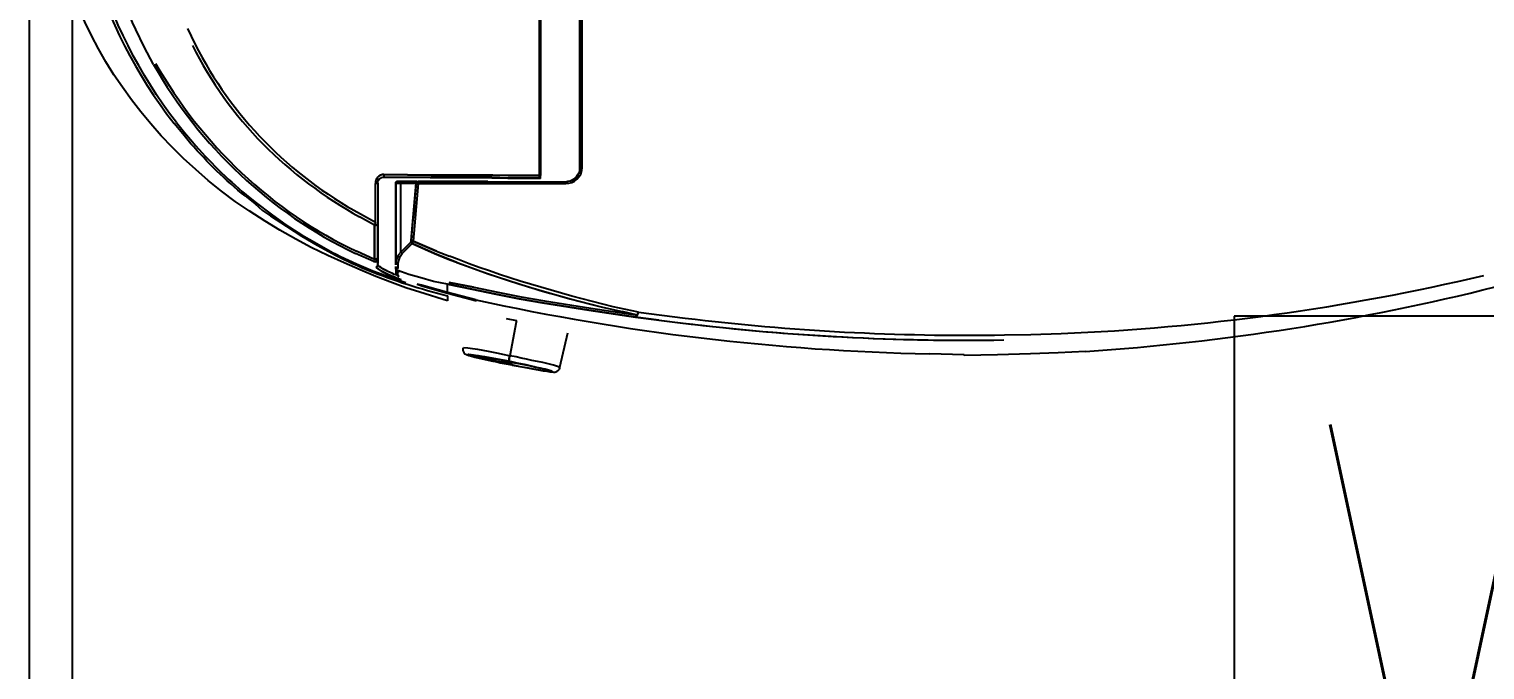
# Model space of a CAD drawing. Header units: millimetres. Extents: x 0 to 887, y -3549 to 0.
# Drawn here: x 206.8 to 257.3, y -466.9 to -444.7 of the extents above; entities that cross this region are included whole.
import ezdxf

# ---------------------------------------------------------------- set-up
doc = ezdxf.new("R2010")
doc.units = ezdxf.units.MM
doc.linetypes.add('DASHED', pattern=[19.05, 12.7, -6.35])
for name, color, linetype in [('02_(橋尚興華城後壁段)建築外部參考_TEST$0$A_建築', 8, 'Continuous'), ('02_(橋尚興華城後壁段)建築外部參考_TEST$0$A_建築_衛浴', 8, 'Continuous'), ('02_(橋尚興華城後壁段)結構外部參考_TEST$0$B_樑', 41, 'DASHED'), ('A-A建築底圖', 8, 'Continuous'), ('P_排水_底板_落水頭', 3, 'Continuous'), ('TOILET', 9, 'Continuous')]:
    doc.layers.add(name, color=color, linetype=linetype)
doc.styles.add('CHINA', font='txt.shx', dxfattribs={"bigfont": 'bigfont.shx'})

# ---------------------------------------------------------------- blocks, each defined once
blk = doc.blocks.new('B018')
blk.add_lwpolyline([(-11, 11), (-11, -11), (11, -11), (11, 11)], close=True)
at = {"style": 'CHINA', "text_generation_flag": 4}
blk.add_text('W', height=16, rotation=180, dxfattribs=at).set_placement((7.411, -8.774))

msp = doc.modelspace()

# ---------------------------------------------------------------- linework, layer by layer
at = {"layer": '02_(橋尚興華城後壁段)建築外部參考_TEST$0$A_建築'}
msp.add_line((206.778, -328.391), (206.778, -555.887), dxfattribs=at)
msp.add_line((206.778, -328.391), (206.778, -555.887), dxfattribs=at)
at = {"layer": '02_(橋尚興華城後壁段)建築外部參考_TEST$0$A_建築_衛浴'}
for p, q in [((224.499, -449.763), (224.499, -434.84)), ((224.533, -449.763), (224.533, -434.84)), ((224.533, -434.84), (224.533, -449.763)), ((225.897, -449.47), (225.897, -434.84)), ((225.897, -434.84), (225.897, -449.47)), ((225.983, -449.487), (225.983, -434.84)), ((210.773, -445.295), (210.48, -444.691)), ((212.275, -444.657), (212.535, -445.191)), ((211.101, -445.899), (210.773, -445.295)), ((212.12, -448.314), (211.809, -447.952)), ((211.895, -447.917), (212.172, -448.262)), ((212.172, -448.262), (212.448, -448.59)), ((212.396, -448.659), (212.12, -448.314)), ((224.499, -449.194), (224.499, -449.763)), ((224.499, -449.694), (224.499, -449.28)), ((218.922, -449.781), (218.887, -449.815)), ((218.922, -449.781), (218.887, -449.815)), ((218.974, -449.746), (218.922, -449.781)), ((218.974, -449.746), (218.922, -449.781)), ((219.043, -449.729), (218.974, -449.746)), ((219.043, -449.729), (218.974, -449.746)), ((219.095, -449.729), (219.043, -449.729)), ((219.095, -449.729), (219.043, -449.729)), ((219.095, -449.798), (219.095, -449.729)), ((219.095, -449.729), (220.734, -449.746)), ((220.734, -449.746), (219.095, -449.729)), ((219.095, -449.729), (219.095, -449.798)), ((219.095, -449.798), (219.095, -449.729)), ((220.734, -449.746), (222.323, -449.746)), ((222.323, -449.746), (220.734, -449.746)), ((222.876, -449.746), (222.323, -449.746)), ((222.323, -449.746), (223.41, -449.763)), ((223.41, -449.763), (222.876, -449.746)), ((224.499, -449.763), (223.41, -449.763)), ((223.41, -449.763), (224.499, -449.763)), ((224.499, -449.763), (224.499, -449.85)), ((224.499, -449.85), (224.499, -449.763)), ((224.499, -449.763), (224.499, -449.85)), ((224.533, -449.85), (224.533, -449.763)), ((225.81, -449.763), (225.741, -449.85)), ((225.862, -449.677), (225.81, -449.763)), ((225.897, -449.573), (225.862, -449.677)), ((225.879, -449.798), (225.931, -449.711)), ((225.897, -449.573), (225.897, -449.47)), ((225.897, -449.47), (225.897, -449.573)), ((225.931, -449.711), (225.966, -449.591)), ((225.966, -449.591), (225.983, -449.487)), ((218.818, -449.918), (218.801, -449.97)), ((218.818, -449.918), (218.801, -449.97)), ((218.801, -449.97), (218.801, -450.04)), ((218.801, -449.97), (218.801, -450.04)), ((218.801, -450.04), (218.853, -450.022)), ((218.801, -450.04), (218.853, -450.022)), ((218.801, -450.04), (218.853, -450.022)), ((218.801, -451.385), (218.801, -450.04)), ((218.853, -449.866), (218.818, -449.918)), ((218.853, -449.866), (218.818, -449.918)), ((218.887, -449.815), (218.853, -449.866)), ((218.887, -449.815), (218.853, -449.866)), ((218.853, -450.022), (218.887, -450.022)), ((218.853, -450.022), (218.887, -450.022)), ((218.853, -450.022), (218.887, -450.022)), ((218.887, -449.97), (218.905, -449.918)), ((218.887, -450.022), (218.887, -449.97)), ((218.887, -450.022), (218.887, -451.368)), ((218.887, -450.022), (218.887, -451.368)), ((218.887, -450.022), (218.887, -451.368)), ((218.905, -449.918), (218.939, -449.866)), ((218.939, -449.866), (218.991, -449.85)), ((218.991, -449.85), (219.026, -449.832)), ((219.026, -449.832), (219.077, -449.815)), ((219.077, -449.815), (219.095, -449.798)), ((219.095, -449.798), (219.077, -449.815)), ((219.077, -449.815), (219.095, -449.798)), ((219.077, -449.815), (220.7, -449.832)), ((220.7, -449.832), (219.077, -449.815)), ((220.7, -449.832), (219.077, -449.815)), ((219.509, -449.988), (219.543, -449.97)), ((219.543, -449.97), (219.509, -449.988)), ((219.509, -450.022), (219.509, -449.988)), ((219.509, -449.988), (219.509, -450.022)), ((219.509, -450.022), (219.509, -452.869)), ((219.509, -452.869), (219.509, -450.022)), ((219.509, -450.022), (219.681, -450.022)), ((219.699, -449.97), (219.543, -449.97)), ((219.543, -449.97), (219.699, -449.97)), ((219.699, -449.97), (219.681, -449.988)), ((219.681, -449.988), (219.699, -449.97)), ((219.681, -449.988), (219.681, -450.022)), ((219.681, -450.022), (219.681, -449.988)), ((219.681, -452.42), (219.681, -450.022)), ((219.681, -450.022), (220.217, -450.022)), ((219.681, -450.022), (220.217, -450.022)), ((220.234, -449.97), (219.699, -449.97)), ((219.699, -449.97), (220.234, -449.97)), ((219.75, -449.97), (219.785, -449.97)), ((219.785, -449.97), (219.872, -449.97)), ((219.992, -449.97), (220.079, -449.97)), ((220.079, -449.97), (220.009, -449.97)), ((220.044, -452.023), (220.217, -450.022)), ((220.113, -449.97), (220.2, -449.97)), ((220.285, -450.04), (220.113, -452.04)), ((220.285, -450.04), (220.113, -452.04)), ((220.217, -450.022), (220.165, -450.505)), ((220.217, -449.988), (220.234, -449.97)), ((220.217, -449.988), (220.234, -449.97)), ((220.217, -450.022), (220.217, -449.988)), ((220.217, -450.022), (220.217, -449.988)), ((220.285, -450.04), (220.217, -450.022)), ((220.217, -450.022), (220.285, -450.04)), ((220.234, -449.97), (220.285, -449.97)), ((220.234, -449.97), (220.285, -449.97)), ((220.285, -449.97), (220.285, -450.04)), ((220.285, -449.97), (222.133, -449.97)), ((222.133, -449.97), (220.285, -449.97)), ((220.285, -449.97), (220.285, -450.04)), ((220.285, -450.04), (222.15, -450.04)), ((222.15, -450.04), (220.285, -450.04)), ((220.838, -449.97), (220.337, -449.97)), ((220.337, -449.97), (220.614, -449.97)), ((220.907, -449.97), (220.337, -449.97)), ((220.337, -449.97), (221.391, -449.97)), ((220.7, -449.832), (222.288, -449.832)), ((222.288, -449.832), (220.7, -449.832)), ((222.288, -449.832), (220.7, -449.832)), ((221.391, -449.97), (221.459, -449.97)), ((222.133, -449.97), (222.702, -449.97)), ((222.702, -449.97), (222.133, -449.97)), ((222.15, -450.04), (222.72, -450.04)), ((222.841, -449.832), (222.288, -449.832)), ((222.288, -449.832), (223.393, -449.85)), ((222.841, -449.832), (222.288, -449.832)), ((225.396, -449.988), (222.702, -449.988)), ((222.702, -449.988), (225.396, -449.988)), ((222.72, -450.04), (225.413, -450.04)), ((223.393, -449.85), (222.841, -449.832)), ((223.393, -449.85), (222.841, -449.832)), ((224.499, -449.85), (223.393, -449.85)), ((223.393, -449.85), (224.499, -449.85)), ((224.499, -449.85), (223.393, -449.85)), ((224.499, -449.85), (224.533, -449.866)), ((224.533, -449.866), (224.533, -449.85)), ((225.482, -449.97), (225.396, -449.988)), ((225.396, -449.988), (225.482, -449.97)), ((225.413, -450.04), (225.517, -450.022)), ((225.586, -449.953), (225.482, -449.97)), ((225.517, -450.022), (225.62, -450.005)), ((225.672, -449.901), (225.586, -449.953)), ((225.62, -450.005), (225.707, -449.953)), ((225.741, -449.85), (225.672, -449.901)), ((225.707, -449.953), (225.793, -449.884)), ((225.793, -449.884), (225.879, -449.798)), ((214.416, -450.988), (213.933, -450.66)), ((214.278, -450.471), (214.623, -450.747)), ((214.312, -450.436), (214.657, -450.712)), ((214.623, -450.747), (214.882, -450.971)), ((214.657, -450.712), (215.176, -451.109)), ((220.165, -450.505), (220.13, -451.005)), ((214.968, -451.35), (214.416, -450.988)), ((214.882, -450.971), (215.158, -451.161)), ((215.158, -451.161), (215.711, -451.523)), ((215.176, -451.109), (215.693, -451.471)), ((218.766, -451.488), (218.249, -451.195)), ((218.283, -451.092), (218.801, -451.385)), ((220.13, -451.005), (220.079, -451.506)), ((215.487, -451.661), (214.968, -451.35)), ((216.039, -451.972), (215.487, -451.661)), ((215.693, -451.471), (216.229, -451.816)), ((215.711, -451.523), (216.246, -451.868)), ((218.801, -451.385), (218.766, -451.488)), ((218.766, -452.679), (218.766, -451.488)), ((218.818, -451.488), (218.766, -451.488)), ((218.766, -451.488), (218.766, -452.679)), ((218.818, -451.488), (218.766, -451.488)), ((218.766, -451.488), (218.818, -451.488)), ((218.853, -451.471), (218.818, -451.488)), ((218.853, -451.471), (218.818, -451.488)), ((218.818, -451.488), (218.853, -451.471)), ((218.887, -451.437), (218.853, -451.471)), ((218.887, -451.437), (218.853, -451.471)), ((218.853, -451.471), (218.887, -451.437)), ((218.887, -451.368), (218.887, -451.437)), ((218.887, -451.368), (218.887, -451.437)), ((218.887, -451.437), (218.887, -452.558)), ((218.887, -452.61), (218.887, -451.437)), ((218.887, -451.437), (218.887, -452.61)), ((220.079, -451.506), (220.044, -452.023)), ((216.574, -452.265), (216.039, -451.972)), ((216.229, -451.816), (216.764, -452.127)), ((216.246, -451.868), (216.781, -452.178)), ((217.144, -452.541), (216.574, -452.265)), ((216.764, -452.127), (217.316, -452.437)), ((216.781, -452.178), (217.316, -452.472)), ((219.854, -452.248), (219.681, -452.42)), ((219.854, -452.248), (219.681, -452.42)), ((219.733, -452.472), (219.906, -452.299)), ((219.906, -452.299), (219.733, -452.472)), ((220.027, -452.075), (219.854, -452.248)), ((220.027, -452.075), (219.854, -452.248)), ((219.906, -452.299), (220.079, -452.127)), ((220.079, -452.127), (219.906, -452.299)), ((220.044, -452.058), (220.027, -452.075)), ((220.027, -452.075), (220.044, -452.058)), ((220.079, -452.127), (220.027, -452.075)), ((220.079, -452.127), (220.027, -452.075)), ((220.044, -452.023), (220.044, -452.058)), ((220.044, -452.058), (220.044, -452.023)), ((220.044, -452.023), (220.113, -452.04)), ((220.113, -452.04), (220.044, -452.023)), ((220.096, -452.092), (220.079, -452.127)), ((220.096, -452.092), (220.079, -452.127)), ((220.079, -452.127), (220.855, -452.472)), ((220.855, -452.472), (220.079, -452.127)), ((220.113, -452.04), (220.096, -452.092)), ((220.113, -452.04), (220.096, -452.092)), ((220.924, -452.386), (220.113, -452.04)), ((220.113, -452.04), (220.924, -452.386)), ((217.713, -452.8), (217.144, -452.541)), ((217.316, -452.437), (217.437, -452.489)), ((217.316, -452.437), (217.437, -452.489)), ((217.316, -452.472), (217.42, -452.523)), ((217.42, -452.523), (217.316, -452.472)), ((217.42, -452.523), (217.575, -452.61)), ((217.575, -452.61), (217.42, -452.523)), ((217.437, -452.489), (217.592, -452.575)), ((217.437, -452.489), (217.592, -452.575)), ((217.575, -452.61), (218.007, -452.817)), ((217.592, -452.575), (218.145, -452.834)), ((218.266, -453.041), (217.713, -452.8)), ((218.749, -452.747), (218.111, -452.472)), ((218.766, -452.679), (218.145, -452.386)), ((218.783, -452.765), (218.749, -452.747)), ((218.749, -452.747), (218.783, -452.765)), ((218.783, -452.765), (218.749, -452.747)), ((218.818, -452.662), (218.766, -452.679)), ((218.818, -452.662), (218.766, -452.679)), ((218.766, -452.679), (218.818, -452.662)), ((218.818, -452.747), (218.783, -452.765)), ((218.783, -452.765), (218.818, -452.747)), ((218.818, -452.747), (218.783, -452.765)), ((218.853, -452.662), (218.818, -452.662)), ((218.853, -452.662), (218.818, -452.662)), ((218.818, -452.662), (218.853, -452.662)), ((218.836, -452.747), (218.818, -452.747)), ((218.818, -452.747), (218.836, -452.747)), ((218.836, -452.747), (218.818, -452.747)), ((218.87, -452.713), (218.836, -452.747)), ((218.836, -452.747), (218.87, -452.713)), ((218.87, -452.713), (218.836, -452.747)), ((218.87, -452.644), (218.853, -452.662)), ((218.853, -452.662), (218.87, -452.644)), ((218.87, -452.644), (218.853, -452.662)), ((218.887, -452.61), (218.87, -452.644)), ((218.87, -452.644), (218.887, -452.61)), ((218.887, -452.61), (218.87, -452.644)), ((218.887, -452.662), (218.87, -452.713)), ((218.87, -452.713), (218.887, -452.662)), ((218.887, -452.662), (218.87, -452.713)), ((218.887, -452.662), (218.887, -452.61)), ((218.887, -452.61), (218.887, -452.662)), ((218.887, -452.851), (218.887, -452.662)), ((218.887, -452.851), (218.887, -452.662)), ((218.887, -452.662), (218.887, -452.817)), ((219.543, -452.627), (219.509, -452.747)), ((219.509, -452.747), (219.509, -452.869)), ((219.595, -452.523), (219.543, -452.627)), ((219.681, -452.42), (219.595, -452.523)), ((219.595, -452.8), (219.63, -452.679)), ((219.595, -452.921), (219.595, -452.8)), ((219.63, -452.679), (219.664, -452.575)), ((219.664, -452.575), (219.733, -452.472)), ((219.733, -452.472), (219.681, -452.42)), ((219.681, -452.42), (219.733, -452.472)), ((221.632, -452.782), (220.855, -452.472)), ((220.855, -452.472), (221.322, -452.662)), ((220.924, -452.386), (221.373, -452.558)), ((218.145, -452.834), (218.715, -453.076)), ((218.818, -453.265), (218.266, -453.041)), ((218.715, -453.076), (219.284, -453.283)), ((219.388, -453.489), (218.818, -453.265)), ((218.87, -452.903), (218.836, -452.938)), ((218.836, -452.938), (218.87, -452.903)), ((218.836, -452.938), (218.87, -452.903)), ((218.836, -452.955), (218.836, -452.938)), ((218.836, -452.938), (218.836, -452.955)), ((218.836, -452.955), (218.836, -452.938)), ((218.887, -452.851), (218.87, -452.903)), ((218.87, -452.903), (218.887, -452.851)), ((218.87, -452.903), (218.887, -452.851)), ((218.887, -452.869), (218.887, -452.851)), ((218.887, -452.886), (218.887, -452.851)), ((218.905, -452.903), (218.887, -452.869)), ((218.905, -452.903), (218.887, -452.886)), ((218.922, -452.921), (218.905, -452.903)), ((218.939, -452.921), (218.905, -452.903)), ((218.974, -452.938), (218.922, -452.921)), ((218.991, -452.955), (218.939, -452.921)), ((219.06, -453.007), (218.974, -452.938)), ((219.095, -453.024), (218.991, -452.955)), ((219.198, -453.076), (219.06, -453.007)), ((219.232, -453.093), (219.095, -453.024)), ((219.388, -453.162), (219.232, -453.093)), ((219.388, -453.162), (219.232, -453.093)), ((219.284, -453.283), (219.854, -453.473)), ((219.457, -453.196), (219.388, -453.162)), ((219.509, -453.214), (219.457, -453.196)), ((219.509, -452.972), (219.509, -452.921)), ((219.509, -452.921), (219.509, -452.955)), ((219.509, -452.955), (219.526, -452.972)), ((219.509, -453.007), (219.509, -452.972)), ((219.509, -453.007), (219.509, -452.972)), ((219.509, -452.972), (219.509, -453.11)), ((219.526, -453.024), (219.509, -453.007)), ((219.526, -453.024), (219.509, -453.007)), ((219.509, -453.11), (219.509, -453.162)), ((219.509, -453.11), (219.509, -453.162)), ((219.509, -453.162), (219.543, -453.196)), ((219.509, -453.162), (219.543, -453.196)), ((219.578, -453.231), (219.509, -453.214)), ((219.526, -452.972), (219.561, -452.972)), ((219.543, -453.059), (219.526, -453.024)), ((219.543, -453.059), (219.526, -453.024)), ((219.578, -453.059), (219.543, -453.059)), ((219.578, -453.059), (219.543, -453.059)), ((219.543, -453.196), (219.578, -453.214)), ((219.543, -453.196), (219.578, -453.214)), ((219.561, -452.972), (219.595, -452.99)), ((219.578, -453.214), (219.578, -453.059)), ((219.958, -453.196), (219.578, -453.059)), ((219.578, -453.093), (219.63, -453.11)), ((219.578, -453.214), (219.578, -453.248)), ((219.63, -453.265), (219.578, -453.231)), ((219.578, -453.248), (219.63, -453.265)), ((219.595, -452.99), (219.595, -452.921)), ((220.337, -453.3), (219.958, -453.196)), ((220.821, -453.438), (220.337, -453.3)), ((219.854, -453.662), (219.388, -453.489)), ((220.337, -453.818), (219.854, -453.662)), ((220.406, -453.576), (220.251, -453.541)), ((220.251, -453.541), (220.441, -453.61)), ((221.304, -454.111), (220.337, -453.818)), ((221.27, -453.818), (220.406, -453.576)), ((220.441, -453.61), (221.304, -453.852)), ((220.786, -453.8), (221.304, -453.938)), ((221.304, -453.541), (220.821, -453.438)), ((222.288, -454.076), (221.27, -453.818)), ((221.304, -453.852), (221.304, -453.541)), ((221.304, -453.541), (222.15, -453.714)), ((222.15, -453.714), (221.304, -453.541)), ((222.202, -453.645), (221.356, -453.473)), ((221.356, -453.473), (222.219, -453.645)), ((222.15, -453.714), (222.979, -453.886)), ((222.979, -453.886), (222.15, -453.714)), ((222.219, -453.645), (223.048, -453.818)), ((223.048, -453.818), (223.859, -453.973)), ((221.304, -453.852), (222.306, -454.111)), ((222.306, -454.111), (221.304, -453.852)), ((221.304, -453.938), (221.304, -454.111)), ((222.979, -453.886), (223.79, -454.042)), ((223.79, -454.042), (222.979, -453.886)), ((223.79, -454.042), (224.602, -454.18)), ((224.584, -454.18), (223.79, -454.042)), ((223.859, -453.973), (224.671, -454.111)), ((226.207, -454.439), (224.584, -454.18)), ((224.602, -454.18), (226.207, -454.439)), ((224.671, -454.111), (226.276, -454.369)), ((227.934, -454.508), (227.053, -454.318)), ((223.341, -454.732), (223.704, -454.801)), ((223.704, -454.801), (223.687, -454.836)), ((223.687, -454.836), (223.687, -454.853)), ((226.207, -454.439), (227.83, -454.68)), ((227.83, -454.68), (226.207, -454.439)), ((226.276, -454.369), (227.899, -454.611)), ((227.001, -454.404), (227.899, -454.611)), ((227.088, -454.49), (227.899, -454.611)), ((227.899, -454.611), (227.364, -454.49)), ((227.83, -454.68), (227.865, -454.646)), ((227.865, -454.646), (227.83, -454.68)), ((227.83, -454.68), (229.47, -454.887)), ((228.642, -454.784), (227.83, -454.68)), ((227.865, -454.646), (227.899, -454.611)), ((227.899, -454.611), (227.865, -454.646)), ((227.899, -454.611), (227.934, -454.508)), ((227.899, -454.611), (227.934, -454.508)), ((227.934, -454.508), (229.556, -454.715)), ((223.687, -454.853), (223.462, -456.026)), ((225.206, -456.422), (225.482, -455.232)), ((240.64, -455.301), (241.555, -455.284)), ((241.555, -455.284), (242.608, -455.25)), ((221.839, -455.75), (221.839, -455.836)), ((221.839, -455.836), (221.874, -455.905)), ((221.874, -455.905), (221.908, -455.957)), ((221.908, -455.957), (221.96, -455.974)), ((221.96, -455.974), (222.047, -456.009)), ((222.047, -455.974), (222.012, -455.974)), ((222.012, -455.974), (222.012, -455.992)), ((222.012, -455.992), (222.03, -456.009)), ((222.03, -456.009), (222.099, -456.026)), ((222.03, -456.009), (222.099, -456.026)), ((222.116, -455.992), (222.047, -455.974)), ((222.047, -455.992), (222.168, -455.992)), ((222.047, -456.009), (222.116, -456.026)), ((222.099, -456.026), (222.184, -456.043)), ((222.219, -456.009), (222.116, -455.992)), ((222.116, -456.026), (222.184, -456.043)), ((222.254, -456.009), (222.15, -455.992)), ((222.15, -455.992), (222.168, -456.009)), ((222.168, -455.992), (222.202, -456.009)), ((222.184, -456.043), (222.288, -456.077)), ((222.254, -456.026), (222.236, -456.009)), ((222.236, -456.009), (222.254, -456.009)), ((222.288, -456.026), (222.254, -456.026)), ((222.357, -456.06), (222.288, -456.026)), ((222.288, -456.077), (222.426, -456.112)), ((222.34, -456.043), (222.409, -456.06)), ((222.478, -456.077), (222.357, -456.06)), ((222.426, -456.112), (222.582, -456.146)), ((222.599, -456.112), (222.478, -456.077)), ((222.582, -456.146), (222.755, -456.181)), ((222.755, -456.146), (222.599, -456.112)), ((222.945, -456.198), (222.755, -456.146)), ((222.755, -456.181), (222.945, -456.216)), ((222.91, -456.216), (223.22, -456.285)), ((223.134, -456.233), (222.945, -456.198)), ((222.945, -456.216), (223.134, -456.267)), ((223.065, -456.146), (223.462, -456.233)), ((223.341, -456.267), (223.134, -456.233)), ((223.134, -456.267), (223.341, -456.302)), ((223.445, -456.026), (223.22, -455.974)), ((223.428, -456.216), (223.22, -456.181)), ((223.22, -456.285), (223.549, -456.337)), ((223.428, -456.216), (223.238, -456.181)), ((223.324, -456.267), (223.549, -456.319)), ((223.531, -456.319), (223.341, -456.267)), ((223.341, -456.302), (223.531, -456.337)), ((223.341, -456.302), (223.549, -456.337)), ((223.722, -456.285), (223.41, -456.216)), ((223.445, -456.164), (223.428, -456.181)), ((223.428, -456.181), (223.428, -456.216)), ((223.428, -456.198), (223.428, -456.216)), ((223.445, -456.216), (223.428, -456.216)), ((223.428, -456.216), (223.635, -456.267)), ((223.445, -456.216), (223.428, -456.216)), ((223.462, -456.026), (223.445, -456.026)), ((223.445, -456.026), (223.445, -456.06)), ((223.462, -456.06), (223.445, -456.095)), ((223.445, -456.095), (223.445, -456.164)), ((223.67, -456.267), (223.445, -456.216)), ((223.462, -456.026), (223.462, -456.06)), ((223.687, -456.06), (223.462, -456.026)), ((223.531, -456.337), (223.531, -456.319)), ((223.531, -456.319), (223.549, -456.319)), ((223.549, -456.319), (223.531, -456.319)), ((223.825, -456.405), (223.531, -456.337)), ((223.531, -456.337), (223.549, -456.337)), ((223.549, -456.319), (223.549, -456.337)), ((223.549, -456.337), (223.549, -456.354)), ((223.549, -456.337), (223.756, -456.388)), ((223.549, -456.337), (223.549, -456.354)), ((223.549, -456.354), (223.756, -456.388)), ((223.635, -456.267), (223.825, -456.302)), ((224.032, -456.337), (223.722, -456.285)), ((223.825, -456.302), (224.015, -456.337)), ((224.015, -456.337), (224.187, -456.371)), ((224.308, -456.405), (224.032, -456.337)), ((239.241, -455.992), (238.033, -455.957)), ((240.398, -455.992), (239.241, -456.009)), ((239.241, -456.009), (239.241, -455.992)), ((241.537, -455.957), (240.398, -455.992)), ((242.504, -455.922), (241.537, -455.957)), ((243.454, -455.871), (242.504, -455.922)), ((223.756, -456.388), (223.963, -456.422)), ((224.118, -456.457), (223.825, -456.405)), ((223.963, -456.422), (224.343, -456.491)), ((224.394, -456.509), (224.118, -456.457)), ((224.187, -456.371), (224.36, -456.422)), ((224.429, -456.44), (224.308, -456.405)), ((224.343, -456.491), (224.515, -456.526)), ((224.36, -456.422), (224.515, -456.457)), ((224.499, -456.526), (224.394, -456.509)), ((224.533, -456.457), (224.429, -456.44)), ((224.619, -456.543), (224.499, -456.526)), ((224.515, -456.457), (224.653, -456.474)), ((224.515, -456.526), (224.653, -456.543)), ((224.619, -456.474), (224.533, -456.457)), ((224.688, -456.491), (224.619, -456.474)), ((224.705, -456.56), (224.619, -456.543)), ((224.653, -456.474), (224.757, -456.509)), ((224.653, -456.543), (224.774, -456.56)), ((224.809, -456.526), (224.688, -456.491)), ((224.705, -456.509), (224.74, -456.526)), ((224.792, -456.56), (224.705, -456.56)), ((224.74, -456.509), (224.723, -456.509)), ((224.74, -456.526), (224.74, -456.509)), ((224.757, -456.56), (224.86, -456.578)), ((224.774, -456.526), (224.826, -456.543)), ((224.774, -456.56), (224.878, -456.578)), ((224.86, -456.578), (224.792, -456.56)), ((224.86, -456.543), (224.809, -456.526)), ((224.826, -456.543), (224.843, -456.526)), ((224.895, -456.543), (224.86, -456.543)), ((224.878, -456.578), (224.964, -456.578)), ((224.929, -456.56), (224.895, -456.543)), ((224.964, -456.578), (224.929, -456.56)), ((225.154, -456.405), (225.206, -456.422)), ((225.189, -456.491), (225.206, -456.457)), ((225.206, -456.457), (225.206, -456.422))]:
    msp.add_line(p, q, dxfattribs=at)
for centre, radius, start, end in [((224.823, -438.97), 13.773, 206.8523, 241.6535), ((225.01, -438.091), 15.95, 209.3096, 244.3718), ((225.499, -436.056), 18.359, 245.9152, 255.1256), ((236.545, -413.173), 42.322, 248.9182, 256.9677), ((237.058, -411.493), 44.077, 249.5143, 257.2945), ((239.529, -378.526), 76.785, 272.29792, 283.36797), ((238.226, -376.483), 79.56, 273.76733, 284.1527), ((239.728, -374.93), 81.045, 257.57334, 268.80124), ((239.363, -372.981), 82.502, 262.53291, 270.87444), ((239.354, -374.527), 80.784, 263.03374, 270.91188), ((239.337, -373.61), 81.874, 263.07787, 270.89929), ((220.246, -470.785), 14.908, 78.4223, 82.3958)]:
    msp.add_arc(centre, radius, start, end, dxfattribs=at)
for points in [[(213.933, -450.66), (208.737, -446.863), (207.01, -441.645), (206.785, -435.427)], [(224.499, -435.202), (224.499, -439.866), (224.499, -444.53), (224.499, -449.194)], [(207.873, -436.117), (208.068, -440.443), (209.133, -444.498), (211.809, -447.952)], [(211.895, -447.917), (209.294, -444.587), (208.172, -440.238), (207.96, -436.083)], [(210.48, -444.691), (209.315, -442.128), (208.84, -438.985), (208.736, -436.186)], [(212.448, -445.243), (213.696, -447.773), (215.789, -449.838), (218.249, -451.195)], [(211.17, -445.864), (212.74, -448.64), (215.237, -451.055), (218.145, -452.386)], [(214.278, -450.471), (213.59, -449.933), (212.98, -449.306), (212.396, -448.659)], [(212.448, -448.59), (213.046, -449.298), (213.616, -449.831), (214.312, -450.436)], [(225.897, -449.573), (225.854, -449.772), (225.684, -449.942), (225.482, -449.97)], [(227.053, -454.318), (225.167, -453.85), (223.175, -453.29), (221.373, -452.558)], [(219.699, -453.386), (219.481, -453.296), (219.001, -453.125), (218.836, -452.955)], [(218.836, -452.955), (219.001, -453.125), (219.481, -453.296), (219.699, -453.386)], [(219.699, -453.386), (219.481, -453.296), (219.001, -453.125), (218.836, -452.955)], [(223.22, -455.974), (222.84, -455.902), (222.236, -455.771), (221.857, -455.75)], [(222.099, -456.026), (222.507, -456.138), (222.925, -456.218), (223.341, -456.302)], [(222.168, -456.009), (222.549, -456.099), (222.936, -456.215), (223.324, -456.267)], [(222.184, -456.043), (222.424, -456.128), (222.673, -456.14), (222.91, -456.216)], [(222.202, -456.009), (222.494, -456.02), (222.777, -456.102), (223.065, -456.146)], [(223.238, -456.181), (222.908, -456.133), (222.585, -456.045), (222.254, -456.009)], [(222.409, -456.06), (222.719, -456.128), (223.025, -456.22), (223.341, -456.267)], [(223.445, -456.06), (223.45, -456.148), (223.421, -456.064), (223.428, -456.198)], [(224.929, -456.56), (224.517, -456.435), (224.089, -456.368), (223.67, -456.267)], [(225.154, -456.405), (224.707, -456.26), (224.147, -456.176), (223.687, -456.06)], [(223.756, -456.388), (224.098, -456.436), (224.415, -456.523), (224.757, -456.56)], [(224.86, -456.578), (225.03, -456.574), (225.041, -456.643), (225.189, -456.491)]]:
    msp.add_open_spline(points, degree=3, dxfattribs=at)
at = {"layer": '02_(橋尚興華城後壁段)結構外部參考_TEST$0$B_樑'}
msp.add_line((206.778, -328.391), (206.778, -555.887), dxfattribs=at)
at = {"layer": 'A-A建築底圖', "ltscale": 0.8}
msp.add_lwpolyline([(219.778, -326.891), (257.178, -326.891), (257.178, -394.687), (208.278, -394.687), (208.278, -545.487), (365.778, -545.487), (365.778, -316.887), (366.278, -316.887), (366.278, -256.387), (219.778, -256.387)], close=True, dxfattribs=at)
at = {"layer": 'TOILET'}
for p, q in [((224.499, -449.763), (224.499, -434.84)), ((224.533, -449.763), (224.533, -434.84)), ((224.533, -434.84), (224.533, -449.763)), ((225.897, -449.47), (225.897, -434.84)), ((225.897, -434.84), (225.897, -449.47)), ((225.983, -449.487), (225.983, -434.84)), ((210.773, -445.295), (210.48, -444.691)), ((212.275, -444.657), (212.535, -445.191)), ((211.101, -445.899), (210.773, -445.295)), ((212.12, -448.314), (211.809, -447.952)), ((211.895, -447.917), (212.172, -448.262)), ((212.172, -448.262), (212.448, -448.59)), ((212.396, -448.659), (212.12, -448.314)), ((224.499, -449.194), (224.499, -449.763)), ((224.499, -449.694), (224.499, -449.28)), ((218.922, -449.781), (218.887, -449.815)), ((218.922, -449.781), (218.887, -449.815)), ((218.974, -449.746), (218.922, -449.781)), ((218.974, -449.746), (218.922, -449.781)), ((219.043, -449.729), (218.974, -449.746)), ((219.043, -449.729), (218.974, -449.746)), ((219.095, -449.729), (219.043, -449.729)), ((219.095, -449.729), (219.043, -449.729)), ((219.095, -449.798), (219.095, -449.729)), ((219.095, -449.729), (220.734, -449.746)), ((220.734, -449.746), (219.095, -449.729)), ((219.095, -449.729), (219.095, -449.798)), ((219.095, -449.798), (219.095, -449.729)), ((220.734, -449.746), (222.323, -449.746)), ((222.323, -449.746), (220.734, -449.746)), ((222.876, -449.746), (222.323, -449.746)), ((222.323, -449.746), (223.41, -449.763)), ((223.41, -449.763), (222.876, -449.746)), ((224.499, -449.763), (223.41, -449.763)), ((223.41, -449.763), (224.499, -449.763)), ((224.499, -449.763), (224.499, -449.85)), ((224.499, -449.85), (224.499, -449.763)), ((224.499, -449.763), (224.499, -449.85)), ((224.533, -449.85), (224.533, -449.763)), ((225.81, -449.763), (225.741, -449.85)), ((225.862, -449.677), (225.81, -449.763)), ((225.897, -449.573), (225.862, -449.677)), ((225.879, -449.798), (225.931, -449.711)), ((225.897, -449.573), (225.897, -449.47)), ((225.897, -449.47), (225.897, -449.573)), ((225.931, -449.711), (225.966, -449.591)), ((225.966, -449.591), (225.983, -449.487)), ((218.818, -449.918), (218.801, -449.97)), ((218.818, -449.918), (218.801, -449.97)), ((218.801, -449.97), (218.801, -450.04)), ((218.801, -449.97), (218.801, -450.04)), ((218.801, -450.04), (218.853, -450.022)), ((218.801, -450.04), (218.853, -450.022)), ((218.801, -450.04), (218.853, -450.022)), ((218.801, -451.385), (218.801, -450.04)), ((218.853, -449.866), (218.818, -449.918)), ((218.853, -449.866), (218.818, -449.918)), ((218.887, -449.815), (218.853, -449.866)), ((218.887, -449.815), (218.853, -449.866)), ((218.853, -450.022), (218.887, -450.022)), ((218.853, -450.022), (218.887, -450.022)), ((218.853, -450.022), (218.887, -450.022)), ((218.887, -449.97), (218.905, -449.918)), ((218.887, -450.022), (218.887, -449.97)), ((218.887, -450.022), (218.887, -451.368)), ((218.887, -450.022), (218.887, -451.368)), ((218.887, -450.022), (218.887, -451.368)), ((218.905, -449.918), (218.939, -449.866)), ((218.939, -449.866), (218.991, -449.85)), ((218.991, -449.85), (219.026, -449.832)), ((219.026, -449.832), (219.077, -449.815)), ((219.077, -449.815), (219.095, -449.798)), ((219.095, -449.798), (219.077, -449.815)), ((219.077, -449.815), (219.095, -449.798)), ((219.077, -449.815), (220.7, -449.832)), ((220.7, -449.832), (219.077, -449.815)), ((220.7, -449.832), (219.077, -449.815)), ((219.509, -449.988), (219.543, -449.97)), ((219.543, -449.97), (219.509, -449.988)), ((219.509, -450.022), (219.509, -449.988)), ((219.509, -449.988), (219.509, -450.022)), ((219.509, -450.022), (219.509, -452.869)), ((219.509, -452.869), (219.509, -450.022)), ((219.509, -450.022), (219.681, -450.022)), ((219.699, -449.97), (219.543, -449.97)), ((219.543, -449.97), (219.699, -449.97)), ((219.699, -449.97), (219.681, -449.988)), ((219.681, -449.988), (219.699, -449.97)), ((219.681, -449.988), (219.681, -450.022)), ((219.681, -450.022), (219.681, -449.988)), ((219.681, -452.42), (219.681, -450.022)), ((219.681, -450.022), (220.217, -450.022)), ((219.681, -450.022), (220.217, -450.022)), ((220.234, -449.97), (219.699, -449.97)), ((219.699, -449.97), (220.234, -449.97)), ((219.75, -449.97), (219.785, -449.97)), ((219.785, -449.97), (219.872, -449.97)), ((219.992, -449.97), (220.079, -449.97)), ((220.079, -449.97), (220.009, -449.97)), ((220.044, -452.023), (220.217, -450.022)), ((220.113, -449.97), (220.2, -449.97)), ((220.285, -450.04), (220.113, -452.04)), ((220.285, -450.04), (220.113, -452.04)), ((220.217, -450.022), (220.165, -450.505)), ((220.217, -449.988), (220.234, -449.97)), ((220.217, -449.988), (220.234, -449.97)), ((220.217, -450.022), (220.217, -449.988)), ((220.217, -450.022), (220.217, -449.988)), ((220.285, -450.04), (220.217, -450.022)), ((220.217, -450.022), (220.285, -450.04)), ((220.234, -449.97), (220.285, -449.97)), ((220.234, -449.97), (220.285, -449.97)), ((220.285, -449.97), (220.285, -450.04)), ((220.285, -449.97), (222.133, -449.97)), ((222.133, -449.97), (220.285, -449.97)), ((220.285, -449.97), (220.285, -450.04)), ((220.285, -450.04), (222.15, -450.04)), ((222.15, -450.04), (220.285, -450.04)), ((220.838, -449.97), (220.337, -449.97)), ((220.337, -449.97), (220.614, -449.97)), ((220.907, -449.97), (220.337, -449.97)), ((220.337, -449.97), (221.391, -449.97)), ((220.7, -449.832), (222.288, -449.832)), ((222.288, -449.832), (220.7, -449.832)), ((222.288, -449.832), (220.7, -449.832)), ((221.391, -449.97), (221.459, -449.97)), ((222.133, -449.97), (222.702, -449.97)), ((222.702, -449.97), (222.133, -449.97)), ((222.15, -450.04), (222.72, -450.04)), ((222.841, -449.832), (222.288, -449.832)), ((222.288, -449.832), (223.393, -449.85)), ((222.841, -449.832), (222.288, -449.832)), ((225.396, -449.988), (222.702, -449.988)), ((222.702, -449.988), (225.396, -449.988)), ((222.72, -450.04), (225.413, -450.04)), ((223.393, -449.85), (222.841, -449.832)), ((223.393, -449.85), (222.841, -449.832)), ((224.499, -449.85), (223.393, -449.85)), ((223.393, -449.85), (224.499, -449.85)), ((224.499, -449.85), (223.393, -449.85)), ((224.499, -449.85), (224.533, -449.866)), ((224.533, -449.866), (224.533, -449.85)), ((225.482, -449.97), (225.396, -449.988)), ((225.396, -449.988), (225.482, -449.97)), ((225.413, -450.04), (225.517, -450.022)), ((225.586, -449.953), (225.482, -449.97)), ((225.517, -450.022), (225.62, -450.005)), ((225.672, -449.901), (225.586, -449.953)), ((225.62, -450.005), (225.707, -449.953)), ((225.741, -449.85), (225.672, -449.901)), ((225.707, -449.953), (225.793, -449.884)), ((225.793, -449.884), (225.879, -449.798)), ((214.416, -450.988), (213.933, -450.66)), ((214.278, -450.471), (214.623, -450.747)), ((214.312, -450.436), (214.657, -450.712)), ((214.623, -450.747), (214.882, -450.971)), ((214.657, -450.712), (215.176, -451.109)), ((220.165, -450.505), (220.13, -451.005)), ((214.968, -451.35), (214.416, -450.988)), ((214.882, -450.971), (215.158, -451.161)), ((215.158, -451.161), (215.711, -451.523)), ((215.176, -451.109), (215.693, -451.471)), ((218.766, -451.488), (218.249, -451.195)), ((218.283, -451.092), (218.801, -451.385)), ((220.13, -451.005), (220.079, -451.506)), ((215.487, -451.661), (214.968, -451.35)), ((216.039, -451.972), (215.487, -451.661)), ((215.693, -451.471), (216.229, -451.816)), ((215.711, -451.523), (216.246, -451.868)), ((218.801, -451.385), (218.766, -451.488)), ((218.766, -452.679), (218.766, -451.488)), ((218.818, -451.488), (218.766, -451.488)), ((218.766, -451.488), (218.766, -452.679)), ((218.818, -451.488), (218.766, -451.488)), ((218.766, -451.488), (218.818, -451.488)), ((218.853, -451.471), (218.818, -451.488)), ((218.853, -451.471), (218.818, -451.488)), ((218.818, -451.488), (218.853, -451.471)), ((218.887, -451.437), (218.853, -451.471)), ((218.887, -451.437), (218.853, -451.471)), ((218.853, -451.471), (218.887, -451.437)), ((218.887, -451.368), (218.887, -451.437)), ((218.887, -451.368), (218.887, -451.437)), ((218.887, -451.437), (218.887, -452.558)), ((218.887, -452.61), (218.887, -451.437)), ((218.887, -451.437), (218.887, -452.61)), ((220.079, -451.506), (220.044, -452.023)), ((216.574, -452.265), (216.039, -451.972)), ((216.229, -451.816), (216.764, -452.127)), ((216.246, -451.868), (216.781, -452.178)), ((217.144, -452.541), (216.574, -452.265)), ((216.764, -452.127), (217.316, -452.437)), ((216.781, -452.178), (217.316, -452.472)), ((219.854, -452.248), (219.681, -452.42)), ((219.854, -452.248), (219.681, -452.42)), ((219.733, -452.472), (219.906, -452.299)), ((219.906, -452.299), (219.733, -452.472)), ((220.027, -452.075), (219.854, -452.248)), ((220.027, -452.075), (219.854, -452.248)), ((219.906, -452.299), (220.079, -452.127)), ((220.079, -452.127), (219.906, -452.299)), ((220.044, -452.058), (220.027, -452.075)), ((220.027, -452.075), (220.044, -452.058)), ((220.079, -452.127), (220.027, -452.075)), ((220.079, -452.127), (220.027, -452.075)), ((220.044, -452.023), (220.044, -452.058)), ((220.044, -452.058), (220.044, -452.023)), ((220.044, -452.023), (220.113, -452.04)), ((220.113, -452.04), (220.044, -452.023)), ((220.096, -452.092), (220.079, -452.127)), ((220.096, -452.092), (220.079, -452.127)), ((220.079, -452.127), (220.855, -452.472)), ((220.855, -452.472), (220.079, -452.127)), ((220.113, -452.04), (220.096, -452.092)), ((220.113, -452.04), (220.096, -452.092)), ((220.924, -452.386), (220.113, -452.04)), ((220.113, -452.04), (220.924, -452.386)), ((217.713, -452.8), (217.144, -452.541)), ((217.316, -452.437), (217.437, -452.489)), ((217.316, -452.437), (217.437, -452.489)), ((217.316, -452.472), (217.42, -452.523)), ((217.42, -452.523), (217.316, -452.472)), ((217.42, -452.523), (217.575, -452.61)), ((217.575, -452.61), (217.42, -452.523)), ((217.437, -452.489), (217.437, -452.489)), ((217.437, -452.489), (217.592, -452.575)), ((217.437, -452.489), (217.592, -452.575)), ((217.575, -452.61), (218.007, -452.817)), ((217.592, -452.575), (218.145, -452.834)), ((218.266, -453.041), (217.713, -452.8)), ((218.749, -452.747), (218.111, -452.472)), ((218.766, -452.679), (218.145, -452.386)), ((218.783, -452.765), (218.749, -452.747)), ((218.749, -452.747), (218.783, -452.765)), ((218.783, -452.765), (218.749, -452.747)), ((218.818, -452.662), (218.766, -452.679)), ((218.818, -452.662), (218.766, -452.679)), ((218.766, -452.679), (218.818, -452.662)), ((218.818, -452.747), (218.783, -452.765)), ((218.783, -452.765), (218.818, -452.747)), ((218.818, -452.747), (218.783, -452.765)), ((218.853, -452.662), (218.818, -452.662)), ((218.853, -452.662), (218.818, -452.662)), ((218.818, -452.662), (218.853, -452.662)), ((218.836, -452.747), (218.818, -452.747)), ((218.818, -452.747), (218.836, -452.747)), ((218.836, -452.747), (218.818, -452.747)), ((218.87, -452.713), (218.836, -452.747)), ((218.836, -452.747), (218.87, -452.713)), ((218.87, -452.713), (218.836, -452.747)), ((218.87, -452.644), (218.853, -452.662)), ((218.853, -452.662), (218.87, -452.644)), ((218.87, -452.644), (218.853, -452.662)), ((218.887, -452.61), (218.87, -452.644)), ((218.87, -452.644), (218.887, -452.61)), ((218.887, -452.61), (218.87, -452.644)), ((218.887, -452.662), (218.87, -452.713)), ((218.87, -452.713), (218.887, -452.662)), ((218.887, -452.662), (218.87, -452.713)), ((218.887, -452.662), (218.887, -452.61)), ((218.887, -452.61), (218.887, -452.662)), ((218.887, -452.851), (218.887, -452.662)), ((218.887, -452.851), (218.887, -452.662)), ((218.887, -452.662), (218.887, -452.817)), ((219.543, -452.627), (219.509, -452.747)), ((219.509, -452.747), (219.509, -452.869)), ((219.595, -452.523), (219.543, -452.627)), ((219.681, -452.42), (219.595, -452.523)), ((219.595, -452.8), (219.63, -452.679)), ((219.595, -452.921), (219.595, -452.8)), ((219.63, -452.679), (219.664, -452.575)), ((219.664, -452.575), (219.733, -452.472)), ((219.733, -452.472), (219.681, -452.42)), ((219.681, -452.42), (219.733, -452.472)), ((221.632, -452.782), (220.855, -452.472)), ((220.855, -452.472), (221.322, -452.662)), ((220.924, -452.386), (221.373, -452.558)), ((218.145, -452.834), (218.715, -453.076)), ((218.818, -453.265), (218.266, -453.041)), ((218.715, -453.076), (219.284, -453.283)), ((219.388, -453.489), (218.818, -453.265)), ((218.87, -452.903), (218.836, -452.938)), ((218.836, -452.938), (218.87, -452.903)), ((218.836, -452.938), (218.87, -452.903)), ((218.836, -452.955), (218.836, -452.938)), ((218.836, -452.938), (218.836, -452.955)), ((218.836, -452.955), (218.836, -452.938)), ((218.887, -452.851), (218.87, -452.903)), ((218.87, -452.903), (218.887, -452.851)), ((218.87, -452.903), (218.887, -452.851)), ((218.887, -452.869), (218.887, -452.851)), ((218.887, -452.886), (218.887, -452.851)), ((218.905, -452.903), (218.887, -452.869)), ((218.905, -452.903), (218.887, -452.886)), ((218.922, -452.921), (218.905, -452.903)), ((218.939, -452.921), (218.905, -452.903)), ((218.974, -452.938), (218.922, -452.921)), ((218.991, -452.955), (218.939, -452.921)), ((219.06, -453.007), (218.974, -452.938)), ((219.095, -453.024), (218.991, -452.955)), ((219.198, -453.076), (219.06, -453.007)), ((219.232, -453.093), (219.095, -453.024)), ((219.388, -453.162), (219.232, -453.093)), ((219.388, -453.162), (219.232, -453.093)), ((219.284, -453.283), (219.854, -453.473)), ((219.457, -453.196), (219.388, -453.162)), ((219.509, -453.214), (219.457, -453.196)), ((219.509, -452.972), (219.509, -452.921)), ((219.509, -452.921), (219.509, -452.955)), ((219.509, -452.955), (219.526, -452.972)), ((219.509, -453.007), (219.509, -452.972)), ((219.509, -453.007), (219.509, -452.972)), ((219.509, -452.972), (219.509, -453.11)), ((219.526, -453.024), (219.509, -453.007)), ((219.526, -453.024), (219.509, -453.007)), ((219.509, -453.11), (219.509, -453.162)), ((219.509, -453.11), (219.509, -453.162)), ((219.509, -453.162), (219.543, -453.196)), ((219.509, -453.162), (219.543, -453.196)), ((219.578, -453.231), (219.509, -453.214)), ((219.526, -452.972), (219.561, -452.972)), ((219.543, -453.059), (219.526, -453.024)), ((219.543, -453.059), (219.526, -453.024)), ((219.578, -453.059), (219.543, -453.059)), ((219.578, -453.059), (219.543, -453.059)), ((219.543, -453.196), (219.578, -453.214)), ((219.543, -453.196), (219.578, -453.214)), ((219.561, -452.972), (219.595, -452.99)), ((219.578, -453.214), (219.578, -453.059)), ((219.958, -453.196), (219.578, -453.059)), ((219.578, -453.093), (219.63, -453.11)), ((219.578, -453.214), (219.578, -453.248)), ((219.63, -453.265), (219.578, -453.231)), ((219.578, -453.248), (219.63, -453.265)), ((219.595, -452.99), (219.595, -452.921)), ((220.337, -453.3), (219.958, -453.196)), ((220.821, -453.438), (220.337, -453.3)), ((219.854, -453.662), (219.388, -453.489)), ((220.337, -453.818), (219.854, -453.662)), ((220.406, -453.576), (220.251, -453.541)), ((220.251, -453.541), (220.441, -453.61)), ((221.304, -454.111), (220.337, -453.818)), ((221.27, -453.818), (220.406, -453.576)), ((220.441, -453.61), (221.304, -453.852)), ((220.786, -453.8), (221.304, -453.938)), ((221.304, -453.541), (220.821, -453.438)), ((222.288, -454.076), (221.27, -453.818)), ((221.304, -453.852), (221.304, -453.541)), ((221.304, -453.541), (222.15, -453.714)), ((222.15, -453.714), (221.304, -453.541)), ((222.202, -453.645), (221.356, -453.473)), ((221.356, -453.473), (222.219, -453.645)), ((222.15, -453.714), (222.979, -453.886)), ((222.979, -453.886), (222.15, -453.714)), ((222.219, -453.645), (223.048, -453.818)), ((223.048, -453.818), (223.859, -453.973)), ((221.304, -453.852), (222.306, -454.111)), ((222.306, -454.111), (221.304, -453.852)), ((221.304, -453.938), (221.304, -454.111)), ((222.979, -453.886), (223.79, -454.042)), ((223.79, -454.042), (222.979, -453.886)), ((223.79, -454.042), (224.602, -454.18)), ((224.584, -454.18), (223.79, -454.042)), ((223.859, -453.973), (224.671, -454.111)), ((226.207, -454.439), (224.584, -454.18)), ((224.602, -454.18), (226.207, -454.439)), ((224.671, -454.111), (226.276, -454.369)), ((227.934, -454.508), (227.053, -454.318)), ((223.341, -454.732), (223.704, -454.801)), ((223.704, -454.801), (223.687, -454.836)), ((223.687, -454.836), (223.687, -454.853)), ((226.207, -454.439), (227.83, -454.68)), ((227.83, -454.68), (226.207, -454.439)), ((226.276, -454.369), (227.899, -454.611)), ((227.001, -454.404), (227.899, -454.611)), ((227.088, -454.49), (227.899, -454.611)), ((227.899, -454.611), (227.364, -454.49)), ((227.83, -454.68), (227.865, -454.646)), ((227.865, -454.646), (227.83, -454.68)), ((227.83, -454.68), (229.47, -454.887)), ((228.642, -454.784), (227.83, -454.68)), ((227.865, -454.646), (227.899, -454.611)), ((227.899, -454.611), (227.865, -454.646)), ((227.899, -454.611), (227.934, -454.508)), ((227.899, -454.611), (227.934, -454.508)), ((227.934, -454.508), (229.556, -454.715)), ((223.687, -454.853), (223.462, -456.026)), ((225.206, -456.422), (225.482, -455.232)), ((240.64, -455.301), (241.555, -455.284)), ((241.555, -455.284), (242.608, -455.25)), ((221.839, -455.75), (221.839, -455.836)), ((221.839, -455.836), (221.874, -455.905)), ((221.874, -455.905), (221.908, -455.957)), ((221.908, -455.957), (221.96, -455.974)), ((221.96, -455.974), (222.047, -456.009)), ((222.047, -455.974), (222.012, -455.974)), ((222.012, -455.974), (222.012, -455.992)), ((222.012, -455.992), (222.03, -456.009)), ((222.03, -456.009), (222.099, -456.026)), ((222.03, -456.009), (222.099, -456.026)), ((222.116, -455.992), (222.047, -455.974)), ((222.047, -455.992), (222.168, -455.992)), ((222.047, -456.009), (222.116, -456.026)), ((222.099, -456.026), (222.184, -456.043)), ((222.219, -456.009), (222.116, -455.992)), ((222.116, -456.026), (222.184, -456.043)), ((222.254, -456.009), (222.15, -455.992)), ((222.15, -455.992), (222.168, -456.009)), ((222.168, -455.992), (222.202, -456.009)), ((222.184, -456.043), (222.288, -456.077)), ((222.254, -456.026), (222.236, -456.009)), ((222.236, -456.009), (222.254, -456.009)), ((222.288, -456.026), (222.254, -456.026)), ((222.357, -456.06), (222.288, -456.026)), ((222.288, -456.077), (222.426, -456.112)), ((222.34, -456.043), (222.409, -456.06)), ((222.478, -456.077), (222.357, -456.06)), ((222.426, -456.112), (222.582, -456.146)), ((222.599, -456.112), (222.478, -456.077)), ((222.582, -456.146), (222.755, -456.181)), ((222.755, -456.146), (222.599, -456.112)), ((222.945, -456.198), (222.755, -456.146)), ((222.755, -456.181), (222.945, -456.216)), ((222.91, -456.216), (223.22, -456.285)), ((223.134, -456.233), (222.945, -456.198)), ((222.945, -456.216), (223.134, -456.267)), ((223.065, -456.146), (223.462, -456.233)), ((223.341, -456.267), (223.134, -456.233)), ((223.134, -456.267), (223.341, -456.302)), ((223.445, -456.026), (223.22, -455.974)), ((223.428, -456.216), (223.22, -456.181)), ((223.22, -456.285), (223.549, -456.337)), ((223.428, -456.216), (223.238, -456.181)), ((223.324, -456.267), (223.549, -456.319)), ((223.531, -456.319), (223.341, -456.267)), ((223.341, -456.302), (223.531, -456.337)), ((223.341, -456.302), (223.549, -456.337)), ((223.722, -456.285), (223.41, -456.216)), ((223.445, -456.164), (223.428, -456.181)), ((223.428, -456.181), (223.428, -456.216)), ((223.428, -456.198), (223.428, -456.216)), ((223.428, -456.216), (223.428, -456.216)), ((223.428, -456.216), (223.428, -456.216)), ((223.445, -456.216), (223.428, -456.216)), ((223.428, -456.216), (223.635, -456.267)), ((223.445, -456.216), (223.428, -456.216)), ((223.462, -456.026), (223.445, -456.026)), ((223.445, -456.026), (223.445, -456.06)), ((223.462, -456.06), (223.445, -456.095)), ((223.445, -456.095), (223.445, -456.164)), ((223.445, -456.216), (223.445, -456.216)), ((223.67, -456.267), (223.445, -456.216)), ((223.462, -456.026), (223.462, -456.06)), ((223.687, -456.06), (223.462, -456.026)), ((223.531, -456.319), (223.531, -456.319)), ((223.531, -456.319), (223.531, -456.319)), ((223.531, -456.337), (223.531, -456.319)), ((223.531, -456.319), (223.549, -456.319)), ((223.549, -456.319), (223.531, -456.319)), ((223.825, -456.405), (223.531, -456.337)), ((223.531, -456.337), (223.549, -456.337)), ((223.549, -456.319), (223.549, -456.319)), ((223.549, -456.319), (223.549, -456.337)), ((223.549, -456.337), (223.549, -456.337)), ((223.549, -456.337), (223.549, -456.354)), ((223.549, -456.337), (223.756, -456.388)), ((223.549, -456.337), (223.549, -456.354)), ((223.549, -456.354), (223.549, -456.354)), ((223.549, -456.354), (223.756, -456.388)), ((223.635, -456.267), (223.825, -456.302)), ((224.032, -456.337), (223.722, -456.285)), ((223.825, -456.302), (224.015, -456.337)), ((224.015, -456.337), (224.187, -456.371)), ((224.308, -456.405), (224.032, -456.337)), ((239.241, -455.992), (238.033, -455.957)), ((240.398, -455.992), (239.241, -456.009)), ((239.241, -456.009), (239.241, -455.992)), ((241.537, -455.957), (240.398, -455.992)), ((242.504, -455.922), (241.537, -455.957)), ((243.454, -455.871), (242.504, -455.922)), ((223.756, -456.388), (223.963, -456.422)), ((224.118, -456.457), (223.825, -456.405)), ((223.963, -456.422), (224.343, -456.491)), ((224.394, -456.509), (224.118, -456.457)), ((224.187, -456.371), (224.36, -456.422)), ((224.429, -456.44), (224.308, -456.405)), ((224.343, -456.491), (224.515, -456.526)), ((224.36, -456.422), (224.515, -456.457)), ((224.499, -456.526), (224.394, -456.509)), ((224.533, -456.457), (224.429, -456.44)), ((224.619, -456.543), (224.499, -456.526)), ((224.515, -456.457), (224.653, -456.474)), ((224.515, -456.526), (224.653, -456.543)), ((224.619, -456.474), (224.533, -456.457)), ((224.688, -456.491), (224.619, -456.474)), ((224.705, -456.56), (224.619, -456.543)), ((224.653, -456.474), (224.757, -456.509)), ((224.653, -456.543), (224.774, -456.56)), ((224.809, -456.526), (224.688, -456.491)), ((224.705, -456.509), (224.74, -456.526)), ((224.792, -456.56), (224.705, -456.56)), ((224.74, -456.509), (224.723, -456.509)), ((224.74, -456.526), (224.74, -456.509)), ((224.757, -456.56), (224.86, -456.578)), ((224.774, -456.526), (224.826, -456.543)), ((224.774, -456.56), (224.878, -456.578)), ((224.86, -456.578), (224.792, -456.56)), ((224.86, -456.543), (224.809, -456.526)), ((224.826, -456.543), (224.843, -456.526)), ((224.895, -456.543), (224.86, -456.543)), ((224.878, -456.578), (224.964, -456.578)), ((224.929, -456.56), (224.895, -456.543)), ((224.964, -456.578), (224.929, -456.56)), ((225.154, -456.405), (225.206, -456.422)), ((225.189, -456.491), (225.206, -456.457)), ((225.206, -456.457), (225.206, -456.422))]:
    msp.add_line(p, q, dxfattribs=at)
for centre, radius, start, end in [((224.823, -438.97), 13.773, 206.8523, 241.6535), ((225.01, -438.091), 15.95, 209.3096, 244.3718), ((225.499, -436.056), 18.359, 245.9152, 255.1256), ((236.545, -413.173), 42.322, 248.9182, 256.9677), ((237.058, -411.493), 44.077, 249.5143, 257.2945), ((239.529, -378.526), 76.785, 272.29792, 283.36797), ((238.226, -376.483), 79.56, 273.76733, 284.1527), ((239.728, -374.93), 81.045, 257.57334, 268.80124), ((239.363, -372.981), 82.502, 262.53291, 270.87444), ((239.354, -374.527), 80.784, 263.03374, 270.91188), ((239.337, -373.61), 81.874, 263.07787, 270.89929), ((220.246, -470.785), 14.908, 78.4223, 82.3958)]:
    msp.add_arc(centre, radius, start, end, dxfattribs=at)
for points in [[(213.933, -450.66), (208.737, -446.863), (207.01, -441.645), (206.785, -435.427)], [(224.499, -435.202), (224.499, -439.866), (224.499, -444.53), (224.499, -449.194)], [(207.873, -436.117), (208.068, -440.443), (209.133, -444.498), (211.809, -447.952)], [(211.895, -447.917), (209.294, -444.587), (208.172, -440.238), (207.96, -436.083)], [(210.48, -444.691), (209.315, -442.128), (208.84, -438.985), (208.736, -436.186)], [(212.448, -445.243), (213.696, -447.773), (215.789, -449.838), (218.249, -451.195)], [(211.17, -445.864), (212.74, -448.64), (215.237, -451.055), (218.145, -452.386)], [(214.278, -450.471), (213.59, -449.933), (212.98, -449.306), (212.396, -448.659)], [(212.448, -448.59), (213.046, -449.298), (213.616, -449.831), (214.312, -450.436)], [(225.897, -449.573), (225.854, -449.772), (225.684, -449.942), (225.482, -449.97)], [(227.053, -454.318), (225.167, -453.85), (223.175, -453.29), (221.373, -452.558)], [(219.699, -453.386), (219.481, -453.296), (219.001, -453.125), (218.836, -452.955)], [(218.836, -452.955), (219.001, -453.125), (219.481, -453.296), (219.699, -453.386)], [(219.699, -453.386), (219.481, -453.296), (219.001, -453.125), (218.836, -452.955)], [(223.22, -455.974), (222.84, -455.902), (222.236, -455.771), (221.857, -455.75)], [(222.099, -456.026), (222.507, -456.138), (222.925, -456.218), (223.341, -456.302)], [(222.168, -456.009), (222.549, -456.099), (222.936, -456.215), (223.324, -456.267)], [(222.184, -456.043), (222.424, -456.128), (222.673, -456.14), (222.91, -456.216)], [(222.202, -456.009), (222.494, -456.02), (222.777, -456.102), (223.065, -456.146)], [(223.238, -456.181), (222.908, -456.133), (222.585, -456.045), (222.254, -456.009)], [(222.409, -456.06), (222.719, -456.128), (223.025, -456.22), (223.341, -456.267)], [(223.445, -456.06), (223.45, -456.148), (223.421, -456.064), (223.428, -456.198)], [(224.929, -456.56), (224.517, -456.435), (224.089, -456.368), (223.67, -456.267)], [(225.154, -456.405), (224.707, -456.26), (224.147, -456.176), (223.687, -456.06)], [(223.756, -456.388), (224.098, -456.436), (224.415, -456.523), (224.757, -456.56)], [(224.86, -456.578), (225.03, -456.574), (225.041, -456.643), (225.189, -456.491)]]:
    msp.add_open_spline(points, degree=3, dxfattribs=at)

# ---------------------------------------------------------------- block references
at = {"layer": 'P_排水_底板_落水頭'}
msp.add_blockref('B018', (259.617, -465.642), dxfattribs=at)

doc.saveas('drawing.dxf')
